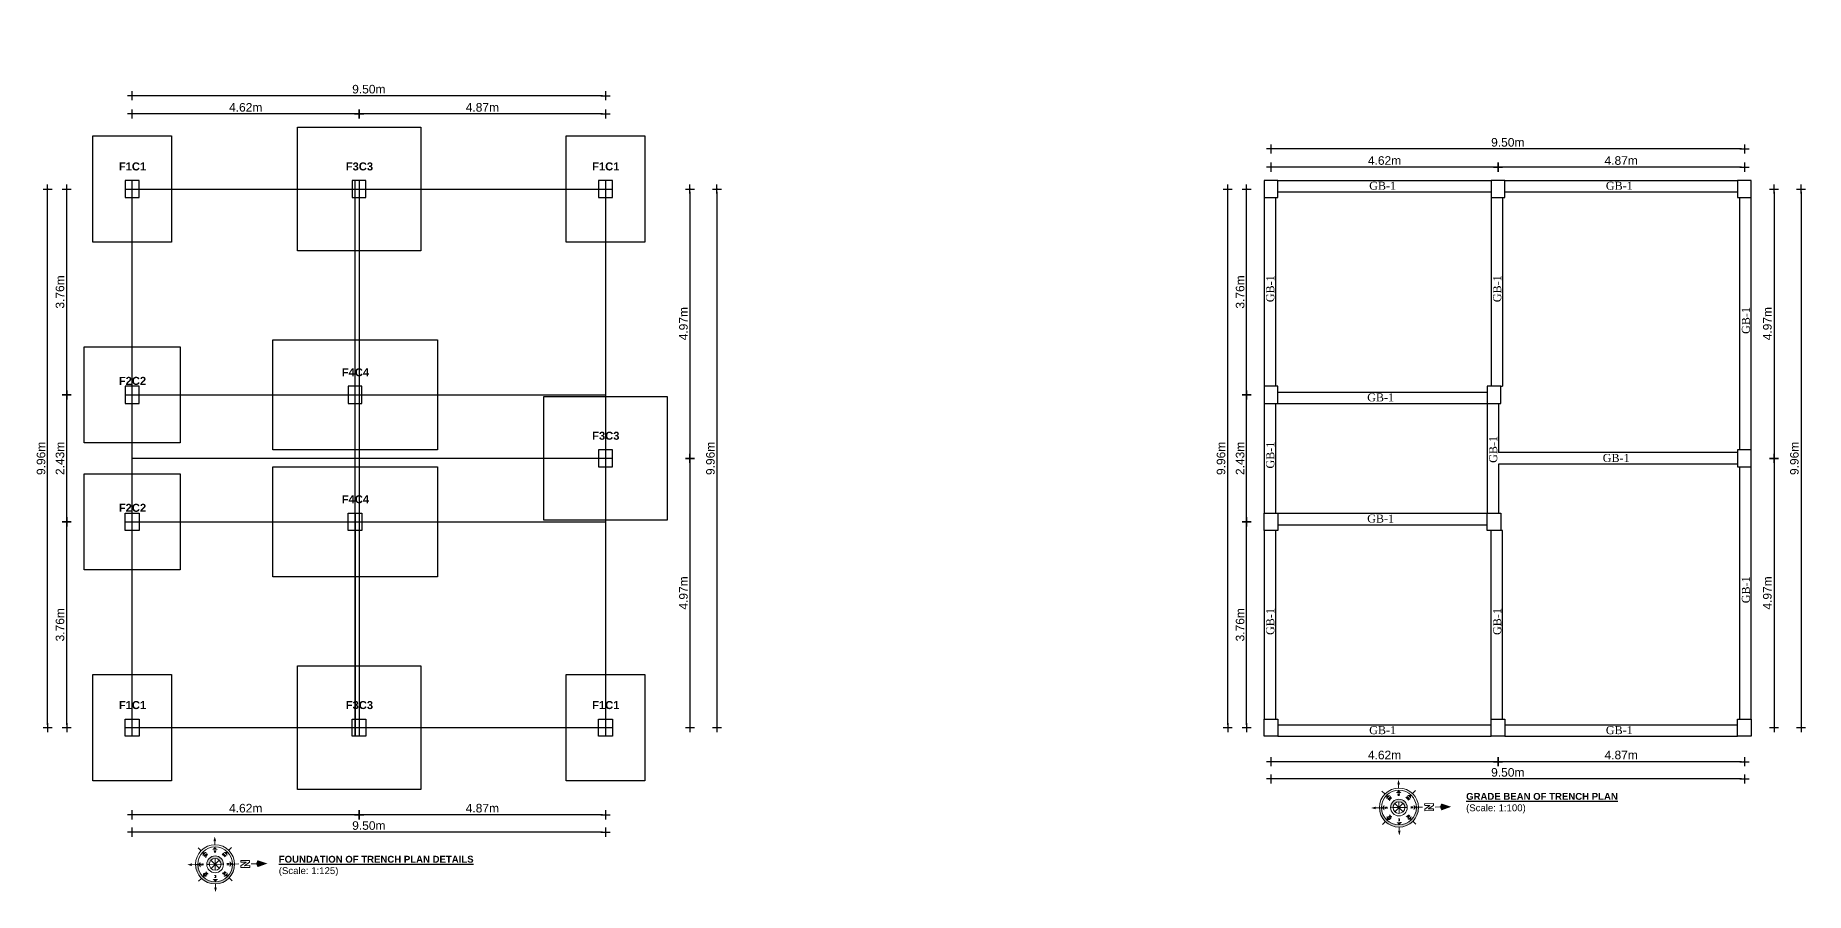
# Model space of a CAD drawing. Header units: inches. Extents: x -4010 to 65129, y -40138 to -1318.
# Drawn here: x 45598 to 47146, y -38286 to -37536 of the extents above; entities that cross this region are included whole.
import ezdxf
from ezdxf.enums import TextEntityAlignment as Align

# ---------------------------------------------------------------- set-up
doc = ezdxf.new("R2010")
doc.units = ezdxf.units.IN
doc.header["$MEASUREMENT"] = 0
doc.header["$PDMODE"] = 99
for name, color, linetype in [('Brick wall', 3, 'Continuous'), ('RCC', 6, 'Continuous'), ('Rod', 1, 'Continuous'), ('TEX', 7, 'Continuous'), ('wall', 3, 'Continuous')]:
    doc.layers.add(name, color=color, linetype=linetype)
doc.layers.add('DIM', color=7, linetype='Continuous', lineweight=15)
doc.styles.add('ARIAL', font='arial.ttf')
doc.styles.add('CAPTION', font='GOTHIC.TTF', dxfattribs={"height": 100})
doc.styles.add('ROMANS', font='romans')
doc.styles.get("Standard").update_dxf_attribs({"font": 'ARIALN.TTF'})
doc.dimstyles.new('3-8', dxfattribs={"dimscale": 1.25, "dimtxt": 6, "dimasz": 2, "dimexe": 0.18, "dimexo": 6, "dimgap": 0, "dimtad": 0, "dimdec": 0, "dimzin": 3, "dimdsep": 46, "dimlunit": 3, "dimtxsty": 'ARIAL', "dimblk": 'DD', "dimcen": 1, "dimse1": 1, "dimse2": 1, "dimclrd": 256, "dimclrt": 256, "dimadec": 0, "dimazin": 0, "dimtfac": 0.5, "dimtdec": 0, "dimtmove": 2, "dimatfit": 0, "dimfxl": 0.18, "dimtvp": 0.75, "dimfrac": 1, "dimtolj": 1, "dimtzin": 0, "dimarcsym": 0})

# ---------------------------------------------------------------- blocks, each defined once
blk = doc.blocks.new('A$C779854B7')
at = {"layer": 'RCC'}
for p, q in [((0, 15), (12, 15)), ((0, 0), (0, 15)), ((12, 15), (12, 0)), ((12, 0), (0, 0))]:
    blk.add_line(p, q, dxfattribs=at)
blk = doc.blocks.new('DD')
for p, q in [((-1.6, 0), (1.6, 0)), ((0, 1.6), (0, -1.6))]:
    blk.add_line(p, q)
at = {"const_width": 0.3}
blk.add_lwpolyline([(-0.15, 0, 1), (0.15, 0, 1)], format="xyb", close=True, dxfattribs=at)
blk = doc.blocks.new('*D1330')
at = {"layer": 'Defpoints', "color": 0}
for p in [(46102.2, -37670.8), (46102.2, -37906.3), (46170.1, -37906.3)]:
    blk.add_point(p, dxfattribs=at)
at = {"layer": 'Rod', "lineweight": -2}
blk.add_line((46170.1, -37673.3), (46170.1, -37903.8), dxfattribs=at)
at = {"layer": 'Rod', "lineweight": -2, "xscale": 2.5, "yscale": 2.5, "zscale": 2.5}
for p, rotation in [((46170.1, -37670.8), 90), ((46170.1, -37906.3), 270)]:
    blk.add_blockref('DD', p, dxfattribs=dict(at, rotation=rotation))
at = {"layer": 'Rod', "insert": (46164.4, -37788.5), "char_height": 7.5, "attachment_point": 5, "rotation": 90, "style": 'ARIAL'}
blk.add_mtext('\\A1;4.97m', dxfattribs=at)
blk = doc.blocks.new('*D1331')
at = {"layer": 'Defpoints', "color": 0}
for p in [(46102.2, -37906.3), (46102.2, -38141.8), (46170.1, -38141.8)]:
    blk.add_point(p, dxfattribs=at)
at = {"layer": 'Rod', "lineweight": -2}
blk.add_line((46170.1, -37908.8), (46170.1, -38139.3), dxfattribs=at)
at = {"layer": 'Rod', "lineweight": -2, "xscale": 2.5, "yscale": 2.5, "zscale": 2.5}
for p, rotation in [((46170.1, -37906.3), 90), ((46170.1, -38141.8), 270)]:
    blk.add_blockref('DD', p, dxfattribs=dict(at, rotation=rotation))
at = {"layer": 'Rod', "insert": (46164.4, -38024), "char_height": 7.5, "attachment_point": 5, "rotation": 90, "style": 'ARIAL'}
blk.add_mtext('\\A1;4.97m', dxfattribs=at)
blk = doc.blocks.new('*D1332')
at = {"layer": 'Defpoints', "color": 0}
for p in [(45880.7, -38149.3), (46096.2, -38149.3), (45880.7, -38218)]:
    blk.add_point(p, dxfattribs=at)
at = {"layer": 'Rod', "lineweight": -2}
blk.add_line((46093.7, -38218), (45883.2, -38218), dxfattribs=at)
at = {"layer": 'Rod', "lineweight": -2, "xscale": 2.5, "yscale": 2.5, "zscale": 2.5, "rotation": 180}
blk.add_blockref('DD', (45880.7, -38218), dxfattribs=at)
at = {"layer": 'Rod', "lineweight": -2, "xscale": 2.5, "yscale": 2.5, "zscale": 2.5}
blk.add_blockref('DD', (46096.2, -38218), dxfattribs=at)
at = {"layer": 'Rod', "insert": (45988.5, -38212.2), "char_height": 7.5, "attachment_point": 5, "style": 'ARIAL'}
blk.add_mtext('\\A1;4.87m', dxfattribs=at)
blk = doc.blocks.new('*D1333')
at = {"layer": 'Defpoints', "color": 0}
for p in [(45682.2, -38149.3), (45880.7, -38149.3), (45682.2, -38218)]:
    blk.add_point(p, dxfattribs=at)
at = {"layer": 'Rod', "lineweight": -2}
blk.add_line((45878.2, -38218), (45684.7, -38218), dxfattribs=at)
at = {"layer": 'Rod', "lineweight": -2, "xscale": 2.5, "yscale": 2.5, "zscale": 2.5, "rotation": 180}
blk.add_blockref('DD', (45682.2, -38218), dxfattribs=at)
at = {"layer": 'Rod', "lineweight": -2, "xscale": 2.5, "yscale": 2.5, "zscale": 2.5}
blk.add_blockref('DD', (45880.7, -38218), dxfattribs=at)
at = {"layer": 'Rod', "insert": (45781.5, -38212.2), "char_height": 7.5, "attachment_point": 5, "style": 'ARIAL'}
blk.add_mtext('\\A1;4.62m', dxfattribs=at)
blk = doc.blocks.new('*D1334')
at = {"layer": 'Defpoints', "color": 0}
for p in [(45624.9, -37961.8), (45676.2, -37961.8), (45676.2, -38141.8)]:
    blk.add_point(p, dxfattribs=at)
at = {"layer": 'Rod', "lineweight": -2}
blk.add_line((45624.9, -38139.3), (45624.9, -37964.3), dxfattribs=at)
at = {"layer": 'Rod', "lineweight": -2, "xscale": 2.5, "yscale": 2.5, "zscale": 2.5}
for p, rotation in [((45624.9, -37961.8), 90), ((45624.9, -38141.8), 270)]:
    blk.add_blockref('DD', p, dxfattribs=dict(at, rotation=rotation))
at = {"layer": 'Rod', "insert": (45619.1, -38051.8), "char_height": 7.5, "attachment_point": 5, "rotation": 90, "style": 'ARIAL'}
blk.add_mtext('\\A1;3.76m', dxfattribs=at)
blk = doc.blocks.new('*D1335')
at = {"layer": 'Defpoints', "color": 0}
for p in [(45624.9, -37850.8), (45676.2, -37850.8), (45676.2, -37961.8)]:
    blk.add_point(p, dxfattribs=at)
at = {"layer": 'Rod', "lineweight": -2}
blk.add_line((45624.9, -37959.3), (45624.9, -37853.3), dxfattribs=at)
at = {"layer": 'Rod', "lineweight": -2, "xscale": 2.5, "yscale": 2.5, "zscale": 2.5}
for p, rotation in [((45624.9, -37850.8), 90), ((45624.9, -37961.8), 270)]:
    blk.add_blockref('DD', p, dxfattribs=dict(at, rotation=rotation))
at = {"layer": 'Rod', "insert": (45619.1, -37906.3), "char_height": 7.5, "attachment_point": 5, "rotation": 90, "style": 'ARIAL'}
blk.add_mtext('\\A1;2.43m', dxfattribs=at)
blk = doc.blocks.new('*D1336')
at = {"layer": 'Defpoints', "color": 0}
for p in [(45624.9, -37670.8), (45676.2, -37670.8), (45676.2, -37850.8)]:
    blk.add_point(p, dxfattribs=at)
at = {"layer": 'Rod', "lineweight": -2}
blk.add_line((45624.9, -37848.3), (45624.9, -37673.3), dxfattribs=at)
at = {"layer": 'Rod', "lineweight": -2, "xscale": 2.5, "yscale": 2.5, "zscale": 2.5}
for p, rotation in [((45624.9, -37670.8), 90), ((45624.9, -37850.8), 270)]:
    blk.add_blockref('DD', p, dxfattribs=dict(at, rotation=rotation))
at = {"layer": 'Rod', "insert": (45619.1, -37760.8), "char_height": 7.5, "attachment_point": 5, "rotation": 90, "style": 'ARIAL'}
blk.add_mtext('\\A1;3.76m', dxfattribs=at)
blk = doc.blocks.new('*D1324')
at = {"layer": 'Defpoints', "color": 0}
for p in [(46102.2, -37670.8), (46102.2, -38141.8), (46193.7, -38141.8)]:
    blk.add_point(p, dxfattribs=at)
at = {"layer": 'Rod', "lineweight": -2}
blk.add_line((46193.7, -37673.3), (46193.7, -38139.3), dxfattribs=at)
at = {"layer": 'Rod', "lineweight": -2, "xscale": 2.5, "yscale": 2.5, "zscale": 2.5}
for p, rotation in [((46193.7, -37670.8), 90), ((46193.7, -38141.8), 270)]:
    blk.add_blockref('DD', p, dxfattribs=dict(at, rotation=rotation))
at = {"layer": 'Rod', "insert": (46188, -37906.3), "char_height": 7.5, "attachment_point": 5, "rotation": 90, "style": 'ARIAL'}
blk.add_mtext('\\A1;9.96m', dxfattribs=at)
blk = doc.blocks.new('*D1325')
at = {"layer": 'Defpoints', "color": 0}
for p in [(45682.2, -38149.3), (46096.2, -38149.3), (45682.2, -38233.1)]:
    blk.add_point(p, dxfattribs=at)
at = {"layer": 'Rod', "lineweight": -2}
blk.add_line((46093.7, -38233.1), (45684.7, -38233.1), dxfattribs=at)
at = {"layer": 'Rod', "lineweight": -2, "xscale": 2.5, "yscale": 2.5, "zscale": 2.5, "rotation": 180}
blk.add_blockref('DD', (45682.2, -38233.1), dxfattribs=at)
at = {"layer": 'Rod', "lineweight": -2, "xscale": 2.5, "yscale": 2.5, "zscale": 2.5}
blk.add_blockref('DD', (46096.2, -38233.1), dxfattribs=at)
at = {"layer": 'Rod', "insert": (45889.2, -38227.4), "char_height": 7.5, "attachment_point": 5, "style": 'ARIAL'}
blk.add_mtext('\\A1;9.50m', dxfattribs=at)
blk = doc.blocks.new('*D1326')
at = {"layer": 'Defpoints', "color": 0}
for p in [(45608.2, -37670.8), (45676.2, -37670.8), (45676.2, -38141.8)]:
    blk.add_point(p, dxfattribs=at)
at = {"layer": 'Rod', "lineweight": -2}
blk.add_line((45608.2, -38139.3), (45608.2, -37673.3), dxfattribs=at)
at = {"layer": 'Rod', "lineweight": -2, "xscale": 2.5, "yscale": 2.5, "zscale": 2.5}
for p, rotation in [((45608.2, -37670.8), 90), ((45608.2, -38141.8), 270)]:
    blk.add_blockref('DD', p, dxfattribs=dict(at, rotation=rotation))
at = {"layer": 'Rod', "insert": (45602.5, -37906.3), "char_height": 7.5, "attachment_point": 5, "rotation": 90, "style": 'ARIAL'}
blk.add_mtext('\\A1;9.96m', dxfattribs=at)
blk = doc.blocks.new('A$C683C01F9')
at = {"layer": 'TEX', "color": 7, "lineweight": 25, "insert": (4, 9.4), "char_height": 6, "width": 310.189, "attachment_point": 4}
blk.add_mtext('{\\fArial Rounded MT Bold|b0|i0|c0|p34;\\LFOUNDATION OF TRENCH PLAN DETAILS\\P\\fArial|b0|i0|c0|p34;\\l\\C256;(Scale: 1:125)}', dxfattribs=at)
blk = doc.blocks.new('Anno_North_J_Metric')
at = {"linetype": 'ByBlock', "lineweight": -2}
h = blk.add_hatch(color=0, dxfattribs=at)
h.paths.add_polyline_path([(-4.17, 0), (-4.68, 0, 1), (4.68, 0), (4.17, 0, -1)])
h.paths.add_polyline_path([(1.41, 0), (2, 0, 1), (-2, 0), (-1.41, 0, -1)])
at = {"color": 0, "linetype": 'ByBlock', "lineweight": -2}
for p, q in [((0, 4.68), (0, 5.67)), ((-4.68, 0), (-5.67, 0)), ((-4.68, 0), (-4.17, 0)), ((-3.31, 3.31), (-4.01, 4.01)), ((-1.41, 0), (-2, 0)), ((-1.41, 0), (1.41, 0)), ((1.41, 0), (-1.41, 0)), ((-1, 1), (1, -1)), ((-1, -1), (1, 1)), ((1, -1), (-1, 1)), ((1, 1), (-1, -1)), ((0, 1.41), (0, -1.41)), ((0, -1.41), (0, 1.41)), ((1.41, 0), (2, 0)), ((3.31, 3.31), (4.01, 4.01)), ((4.68, 0), (4.17, 0)), ((4.68, 0), (5.67, 0)), ((6.17, 0.4), (6.17, 0.82)), ((6.17, 0.82), (8.27, 0.82)), ((7.43, 0.4), (6.17, 0.4)), ((6.17, -0.44), (7.43, 0.4)), ((8.27, 0.4), (7.01, -0.44)), ((8.27, 0.82), (8.27, 0.4)), ((8.67, 0), (9.83, 0)), ((-3.31, -3.31), (-4.01, -4.01)), ((3.31, -3.31), (4.01, -4.01)), ((6.17, -0.86), (6.17, -0.44)), ((8.27, -0.86), (6.17, -0.86)), ((7.01, -0.44), (8.27, -0.44)), ((8.27, -0.44), (8.27, -0.86)), ((0, -4.68), (0, -5.67))]:
    blk.add_line(p, q, dxfattribs=at)
for radius in [4.68, 4.17, 2, 1.41]:
    blk.add_circle((0, 0), radius, dxfattribs=at)
for points in [[(-0.33, 5.5), (0, 5.67), (0, 6.67)], [(0, 6.67), (0.33, 5.5), (0, 5.67)], [(-6.67, 0), (-5.5, 0.33), (-5.67, 0)], [(-5.5, -0.33), (-5.67, 0), (-6.67, 0)], [(-4.17, 0), (-3.5, 0.67), (-3.5, -0.67)], [(-2.95, 2.95), (-2, 2.95), (-2.95, 2)], [(0, 4.17), (0.67, 3.5), (-0.67, 3.5)], [(2.95, 2.95), (2.95, 2), (2, 2.95)], [(4.17, 0), (3.5, -0.67), (3.5, 0.67)], [(12.5, 0), (10.17, 0.83), (9.83, 0)], [(9.83, 0), (10.17, -0.83), (12.5, 0)], [(-2.95, -2.95), (-2.95, -2), (-2, -2.95)], [(0, -4.17), (-0.67, -3.5), (0.67, -3.5)], [(2.95, -2.95), (2, -2.95), (2.95, -2)], [(0, -6.67), (-0.33, -5.5), (0, -5.67)], [(0.33, -5.5), (0, -5.67), (0, -6.67)]]:
    blk.add_solid(points, dxfattribs=at)
at = {"color": 0, "linetype": 'ByBlock', "lineweight": -2, "style": 'ROMANS'}
for s, rotation, p in [('S', 270, (-3.33, 0)), ('SW', 45, (-2, 2)), ('NW', 315, (2, 2)), ('N', 270, (2.83, 0)), ('SE', 135, (-2, -2)), ('E', 180, (0, -2.67)), ('NE', 225, (2, -2))]:
    blk.add_text(s, height=0.5, rotation=rotation, dxfattribs=at).set_placement(p, align=Align.CENTER)
blk.add_text('W', height=0.5, dxfattribs=at).set_placement((0, 2.83), align=Align.CENTER)
blk = doc.blocks.new('*D1341')
at = {"layer": 'Defpoints', "color": 0}
for p in [(45880.7, -37536.5), (46096.2, -37536.5), (45880.7, -37605.1)]:
    blk.add_point(p, dxfattribs=at)
at = {"layer": 'Rod', "lineweight": -2}
blk.add_line((46093.7, -37605.1), (45883.2, -37605.1), dxfattribs=at)
at = {"layer": 'Rod', "lineweight": -2, "xscale": 2.5, "yscale": 2.5, "zscale": 2.5, "rotation": 180}
blk.add_blockref('DD', (45880.7, -37605.1), dxfattribs=at)
at = {"layer": 'Rod', "lineweight": -2, "xscale": 2.5, "yscale": 2.5, "zscale": 2.5}
blk.add_blockref('DD', (46096.2, -37605.1), dxfattribs=at)
at = {"layer": 'Rod', "insert": (45988.5, -37599.4), "char_height": 7.5, "attachment_point": 5, "style": 'ARIAL'}
blk.add_mtext('\\A1;4.87m', dxfattribs=at)
blk = doc.blocks.new('*D1342')
at = {"layer": 'Defpoints', "color": 0}
for p in [(45682.2, -37536.5), (45880.7, -37536.5), (45682.2, -37605.1)]:
    blk.add_point(p, dxfattribs=at)
at = {"layer": 'Rod', "lineweight": -2}
blk.add_line((45878.2, -37605.1), (45684.7, -37605.1), dxfattribs=at)
at = {"layer": 'Rod', "lineweight": -2, "xscale": 2.5, "yscale": 2.5, "zscale": 2.5, "rotation": 180}
blk.add_blockref('DD', (45682.2, -37605.1), dxfattribs=at)
at = {"layer": 'Rod', "lineweight": -2, "xscale": 2.5, "yscale": 2.5, "zscale": 2.5}
blk.add_blockref('DD', (45880.7, -37605.1), dxfattribs=at)
at = {"layer": 'Rod', "insert": (45781.5, -37599.4), "char_height": 7.5, "attachment_point": 5, "style": 'ARIAL'}
blk.add_mtext('\\A1;4.62m', dxfattribs=at)
blk = doc.blocks.new('*D1340')
at = {"layer": 'Defpoints', "color": 0}
for p in [(45682.2, -37536.5), (46096.2, -37536.5), (45682.2, -37589.2)]:
    blk.add_point(p, dxfattribs=at)
at = {"layer": 'Rod', "lineweight": -2}
blk.add_line((46093.7, -37589.2), (45684.7, -37589.2), dxfattribs=at)
at = {"layer": 'Rod', "lineweight": -2, "xscale": 2.5, "yscale": 2.5, "zscale": 2.5, "rotation": 180}
blk.add_blockref('DD', (45682.2, -37589.2), dxfattribs=at)
at = {"layer": 'Rod', "lineweight": -2, "xscale": 2.5, "yscale": 2.5, "zscale": 2.5}
blk.add_blockref('DD', (46096.2, -37589.2), dxfattribs=at)
at = {"layer": 'Rod', "insert": (45889.2, -37583.5), "char_height": 7.5, "attachment_point": 5, "style": 'ARIAL'}
blk.add_mtext('\\A1;9.50m', dxfattribs=at)
blk = doc.blocks.new('*D1343')
at = {"layer": 'Defpoints', "color": 0}
for p in [(46876.9, -37583), (47092.4, -37583), (46876.9, -37651.6)]:
    blk.add_point(p, dxfattribs=at)
at = {"layer": 'Rod', "lineweight": -2}
blk.add_line((47089.9, -37651.6), (46879.4, -37651.6), dxfattribs=at)
at = {"layer": 'Rod', "lineweight": -2, "xscale": 2.5, "yscale": 2.5, "zscale": 2.5, "rotation": 180}
blk.add_blockref('DD', (46876.9, -37651.6), dxfattribs=at)
at = {"layer": 'Rod', "lineweight": -2, "xscale": 2.5, "yscale": 2.5, "zscale": 2.5}
blk.add_blockref('DD', (47092.4, -37651.6), dxfattribs=at)
at = {"layer": 'Rod', "insert": (46984.6, -37645.9), "char_height": 7.5, "attachment_point": 5, "style": 'ARIAL'}
blk.add_mtext('\\A1;4.87m', dxfattribs=at)
blk = doc.blocks.new('*D1344')
at = {"layer": 'Defpoints', "color": 0}
for p in [(46678.4, -37583), (46876.9, -37583), (46678.4, -37651.6)]:
    blk.add_point(p, dxfattribs=at)
at = {"layer": 'Rod', "lineweight": -2}
blk.add_line((46874.4, -37651.6), (46680.9, -37651.6), dxfattribs=at)
at = {"layer": 'Rod', "lineweight": -2, "xscale": 2.5, "yscale": 2.5, "zscale": 2.5, "rotation": 180}
blk.add_blockref('DD', (46678.4, -37651.6), dxfattribs=at)
at = {"layer": 'Rod', "lineweight": -2, "xscale": 2.5, "yscale": 2.5, "zscale": 2.5}
blk.add_blockref('DD', (46876.9, -37651.6), dxfattribs=at)
at = {"layer": 'Rod', "insert": (46777.6, -37645.9), "char_height": 7.5, "attachment_point": 5, "style": 'ARIAL'}
blk.add_mtext('\\A1;4.62m', dxfattribs=at)
blk = doc.blocks.new('*D1345')
at = {"layer": 'Defpoints', "color": 0}
for p in [(46678.4, -37583), (47092.4, -37583), (46678.4, -37635.7)]:
    blk.add_point(p, dxfattribs=at)
at = {"layer": 'Rod', "lineweight": -2}
blk.add_line((47089.9, -37635.7), (46680.9, -37635.7), dxfattribs=at)
at = {"layer": 'Rod', "lineweight": -2, "xscale": 2.5, "yscale": 2.5, "zscale": 2.5, "rotation": 180}
blk.add_blockref('DD', (46678.4, -37635.7), dxfattribs=at)
at = {"layer": 'Rod', "lineweight": -2, "xscale": 2.5, "yscale": 2.5, "zscale": 2.5}
blk.add_blockref('DD', (47092.4, -37635.7), dxfattribs=at)
at = {"layer": 'Rod', "insert": (46885.4, -37630), "char_height": 7.5, "attachment_point": 5, "style": 'ARIAL'}
blk.add_mtext('\\A1;9.50m', dxfattribs=at)
blk = doc.blocks.new('*D1350')
at = {"layer": 'Defpoints', "color": 0}
for p in [(46876.9, -38102.8), (47092.4, -38102.8), (46876.9, -38171.5)]:
    blk.add_point(p, dxfattribs=at)
at = {"layer": 'Rod', "lineweight": -2}
blk.add_line((47089.9, -38171.5), (46879.4, -38171.5), dxfattribs=at)
at = {"layer": 'Rod', "lineweight": -2, "xscale": 2.5, "yscale": 2.5, "zscale": 2.5, "rotation": 180}
blk.add_blockref('DD', (46876.9, -38171.5), dxfattribs=at)
at = {"layer": 'Rod', "lineweight": -2, "xscale": 2.5, "yscale": 2.5, "zscale": 2.5}
blk.add_blockref('DD', (47092.4, -38171.5), dxfattribs=at)
at = {"layer": 'Rod', "insert": (46984.6, -38165.7), "char_height": 7.5, "attachment_point": 5, "style": 'ARIAL'}
blk.add_mtext('\\A1;4.87m', dxfattribs=at)
blk = doc.blocks.new('*D1351')
at = {"layer": 'Defpoints', "color": 0}
for p in [(46678.4, -38102.8), (46876.9, -38102.8), (46678.4, -38171.5)]:
    blk.add_point(p, dxfattribs=at)
at = {"layer": 'Rod', "lineweight": -2}
blk.add_line((46874.4, -38171.5), (46680.9, -38171.5), dxfattribs=at)
at = {"layer": 'Rod', "lineweight": -2, "xscale": 2.5, "yscale": 2.5, "zscale": 2.5, "rotation": 180}
blk.add_blockref('DD', (46678.4, -38171.5), dxfattribs=at)
at = {"layer": 'Rod', "lineweight": -2, "xscale": 2.5, "yscale": 2.5, "zscale": 2.5}
blk.add_blockref('DD', (46876.9, -38171.5), dxfattribs=at)
at = {"layer": 'Rod', "insert": (46777.6, -38165.7), "char_height": 7.5, "attachment_point": 5, "style": 'ARIAL'}
blk.add_mtext('\\A1;4.62m', dxfattribs=at)
blk = doc.blocks.new('*D1349')
at = {"layer": 'Defpoints', "color": 0}
for p in [(46678.4, -38102.8), (47092.4, -38102.8), (46678.4, -38186.6)]:
    blk.add_point(p, dxfattribs=at)
at = {"layer": 'Rod', "lineweight": -2}
blk.add_line((47089.9, -38186.6), (46680.9, -38186.6), dxfattribs=at)
at = {"layer": 'Rod', "lineweight": -2, "xscale": 2.5, "yscale": 2.5, "zscale": 2.5, "rotation": 180}
blk.add_blockref('DD', (46678.4, -38186.6), dxfattribs=at)
at = {"layer": 'Rod', "lineweight": -2, "xscale": 2.5, "yscale": 2.5, "zscale": 2.5}
blk.add_blockref('DD', (47092.4, -38186.6), dxfattribs=at)
at = {"layer": 'Rod', "insert": (46885.4, -38180.9), "char_height": 7.5, "attachment_point": 5, "style": 'ARIAL'}
blk.add_mtext('\\A1;9.50m', dxfattribs=at)
blk = doc.blocks.new('*D1356')
at = {"layer": 'Defpoints', "color": 0}
for p in [(47050.4, -37670.8), (47050.4, -37906.3), (47118.3, -37906.3)]:
    blk.add_point(p, dxfattribs=at)
at = {"layer": 'Rod', "lineweight": -2}
blk.add_line((47118.3, -37673.3), (47118.3, -37903.8), dxfattribs=at)
at = {"layer": 'Rod', "lineweight": -2, "xscale": 2.5, "yscale": 2.5, "zscale": 2.5}
for p, rotation in [((47118.3, -37670.8), 90), ((47118.3, -37906.3), 270)]:
    blk.add_blockref('DD', p, dxfattribs=dict(at, rotation=rotation))
at = {"layer": 'Rod', "insert": (47112.5, -37788.5), "char_height": 7.5, "attachment_point": 5, "rotation": 90, "style": 'ARIAL'}
blk.add_mtext('\\A1;4.97m', dxfattribs=at)
blk = doc.blocks.new('*D1357')
at = {"layer": 'Defpoints', "color": 0}
for p in [(47050.4, -37906.3), (47050.4, -38141.8), (47118.3, -38141.8)]:
    blk.add_point(p, dxfattribs=at)
at = {"layer": 'Rod', "lineweight": -2}
blk.add_line((47118.3, -37908.8), (47118.3, -38139.3), dxfattribs=at)
at = {"layer": 'Rod', "lineweight": -2, "xscale": 2.5, "yscale": 2.5, "zscale": 2.5}
for p, rotation in [((47118.3, -37906.3), 90), ((47118.3, -38141.8), 270)]:
    blk.add_blockref('DD', p, dxfattribs=dict(at, rotation=rotation))
at = {"layer": 'Rod', "insert": (47112.5, -38024), "char_height": 7.5, "attachment_point": 5, "rotation": 90, "style": 'ARIAL'}
blk.add_mtext('\\A1;4.97m', dxfattribs=at)
blk = doc.blocks.new('*D1355')
at = {"layer": 'Defpoints', "color": 0}
for p in [(47050.4, -37670.8), (47050.4, -38141.8), (47141.9, -38141.8)]:
    blk.add_point(p, dxfattribs=at)
at = {"layer": 'Rod', "lineweight": -2}
blk.add_line((47141.9, -37673.3), (47141.9, -38139.3), dxfattribs=at)
at = {"layer": 'Rod', "lineweight": -2, "xscale": 2.5, "yscale": 2.5, "zscale": 2.5}
for p, rotation in [((47141.9, -37670.8), 90), ((47141.9, -38141.8), 270)]:
    blk.add_blockref('DD', p, dxfattribs=dict(at, rotation=rotation))
at = {"layer": 'Rod', "insert": (47136.1, -37906.3), "char_height": 7.5, "attachment_point": 5, "rotation": 90, "style": 'ARIAL'}
blk.add_mtext('\\A1;9.96m', dxfattribs=at)
blk = doc.blocks.new('*D1362')
at = {"layer": 'Defpoints', "color": 0}
for p in [(46657, -37961.8), (46708.4, -37961.8), (46708.4, -38141.8)]:
    blk.add_point(p, dxfattribs=at)
at = {"layer": 'Rod', "lineweight": -2}
blk.add_line((46657, -38139.3), (46657, -37964.3), dxfattribs=at)
at = {"layer": 'Rod', "lineweight": -2, "xscale": 2.5, "yscale": 2.5, "zscale": 2.5}
for p, rotation in [((46657, -37961.8), 90), ((46657, -38141.8), 270)]:
    blk.add_blockref('DD', p, dxfattribs=dict(at, rotation=rotation))
at = {"layer": 'Rod', "insert": (46651.3, -38051.8), "char_height": 7.5, "attachment_point": 5, "rotation": 90, "style": 'ARIAL'}
blk.add_mtext('\\A1;3.76m', dxfattribs=at)
blk = doc.blocks.new('*D1363')
at = {"layer": 'Defpoints', "color": 0}
for p in [(46657, -37850.8), (46708.4, -37850.8), (46708.4, -37961.8)]:
    blk.add_point(p, dxfattribs=at)
at = {"layer": 'Rod', "lineweight": -2}
blk.add_line((46657, -37959.3), (46657, -37853.3), dxfattribs=at)
at = {"layer": 'Rod', "lineweight": -2, "xscale": 2.5, "yscale": 2.5, "zscale": 2.5}
for p, rotation in [((46657, -37850.8), 90), ((46657, -37961.8), 270)]:
    blk.add_blockref('DD', p, dxfattribs=dict(at, rotation=rotation))
at = {"layer": 'Rod', "insert": (46651.3, -37906.3), "char_height": 7.5, "attachment_point": 5, "rotation": 90, "style": 'ARIAL'}
blk.add_mtext('\\A1;2.43m', dxfattribs=at)
blk = doc.blocks.new('*D1364')
at = {"layer": 'Defpoints', "color": 0}
for p in [(46657, -37670.8), (46708.4, -37670.8), (46708.4, -37850.8)]:
    blk.add_point(p, dxfattribs=at)
at = {"layer": 'Rod', "lineweight": -2}
blk.add_line((46657, -37848.3), (46657, -37673.3), dxfattribs=at)
at = {"layer": 'Rod', "lineweight": -2, "xscale": 2.5, "yscale": 2.5, "zscale": 2.5}
for p, rotation in [((46657, -37670.8), 90), ((46657, -37850.8), 270)]:
    blk.add_blockref('DD', p, dxfattribs=dict(at, rotation=rotation))
at = {"layer": 'Rod', "insert": (46651.3, -37760.8), "char_height": 7.5, "attachment_point": 5, "rotation": 90, "style": 'ARIAL'}
blk.add_mtext('\\A1;3.76m', dxfattribs=at)
blk = doc.blocks.new('*D1361')
at = {"layer": 'Defpoints', "color": 0}
for p in [(46640.4, -37670.8), (46708.4, -37670.8), (46708.4, -38141.8)]:
    blk.add_point(p, dxfattribs=at)
at = {"layer": 'Rod', "lineweight": -2}
blk.add_line((46640.4, -38139.3), (46640.4, -37673.3), dxfattribs=at)
at = {"layer": 'Rod', "lineweight": -2, "xscale": 2.5, "yscale": 2.5, "zscale": 2.5}
for p, rotation in [((46640.4, -37670.8), 90), ((46640.4, -38141.8), 270)]:
    blk.add_blockref('DD', p, dxfattribs=dict(at, rotation=rotation))
at = {"layer": 'Rod', "insert": (46634.6, -37906.3), "char_height": 7.5, "attachment_point": 5, "rotation": 90, "style": 'ARIAL'}
blk.add_mtext('\\A1;9.96m', dxfattribs=at)

msp = doc.modelspace()

# ---------------------------------------------------------------- linework, layer by layer
at = {"layer": 'Rod'}
msp.add_line((45877.205, -37954.285), (45877.205, -38149.285), dxfattribs=at)
for points in [[(45647.705, -37624.285), (45716.705, -37624.285), (45716.705, -37717.285), (45647.705, -37717.285)], [(45826.705, -37616.785), (45934.705, -37616.785), (45934.705, -37724.785), (45826.705, -37724.785)], [(46061.705, -37624.285), (46130.705, -37624.285), (46130.705, -37717.285), (46061.705, -37717.285)], [(45640.205, -37808.785), (45724.205, -37808.785), (45724.205, -37892.785), (45640.205, -37892.785)], [(45805.205, -37802.785), (45949.205, -37802.785), (45949.205, -37898.785), (45805.205, -37898.785)], [(46042.205, -37852.285), (46150.205, -37852.285), (46150.205, -37960.285), (46042.205, -37960.285)], [(45805.205, -37913.785), (45949.205, -37913.785), (45949.205, -38009.785), (45805.205, -38009.785)], [(45640.205, -37919.785), (45724.205, -37919.785), (45724.205, -38003.785), (45640.205, -38003.785)], [(45826.705, -38087.785), (45934.705, -38087.785), (45934.705, -38195.785), (45826.705, -38195.785)], [(45647.705, -38095.285), (45716.705, -38095.285), (45716.705, -38188.285), (45647.705, -38188.285)], [(46061.705, -38095.285), (46130.705, -38095.285), (46130.705, -38188.285), (46061.705, -38188.285)]]:
    msp.add_lwpolyline(points, close=True, dxfattribs=at)
at = {"layer": 'wall'}
for p, q in [((45676.205, -37670.785), (46102.205, -37670.785)), ((45682.205, -38149.285), (45682.205, -37663.285)), ((45877.205, -38149.285), (45877.205, -37663.285)), ((45880.705, -37663.285), (45880.705, -38149.285)), ((46096.205, -37663.285), (46096.205, -38149.285)), ((46684.365, -37663.285), (46870.865, -37663.285)), ((46882.865, -37663.285), (47086.365, -37663.285)), ((46672.365, -37678.285), (46672.365, -37843.285)), ((46682.365, -37678.285), (46682.365, -37843.285)), ((46684.365, -37673.285), (46870.865, -37673.285)), ((46870.865, -37678.285), (46870.865, -37843.285)), ((46880.865, -37678.285), (46880.865, -37843.285)), ((46882.865, -37673.285), (47086.365, -37673.285)), ((47088.365, -37898.785), (47088.365, -37678.285)), ((47098.365, -37898.785), (47098.365, -37678.285)), ((45676.205, -37850.785), (46096.205, -37850.785)), ((46684.365, -37848.285), (46867.365, -37848.285)), ((46879.365, -37843.285), (46880.865, -37843.285)), ((46672.365, -37858.285), (46672.365, -37954.285)), ((46682.365, -37858.285), (46682.365, -37954.285)), ((46684.365, -37858.285), (46867.365, -37858.285)), ((46867.365, -37858.285), (46867.365, -37954.285)), ((46877.365, -37858.285), (46877.365, -37901.285)), ((47086.365, -37901.285), (46877.365, -37901.285)), ((46102.205, -37906.285), (45682.205, -37906.285)), ((46877.365, -37911.285), (46877.365, -37954.285)), ((47086.365, -37911.285), (46877.365, -37911.285)), ((47088.365, -38134.285), (47088.365, -37913.785)), ((47098.365, -38134.285), (47098.365, -37913.785)), ((45676.205, -37961.785), (46096.205, -37961.785)), ((46684.365, -37954.285), (46867.365, -37954.285)), ((46684.365, -37964.285), (46867.365, -37964.285)), ((46672.365, -37969.285), (46672.365, -38134.285)), ((46682.365, -37969.285), (46682.365, -38134.285)), ((46870.865, -38134.285), (46870.865, -37969.285)), ((46880.865, -37969.285), (46879.365, -37969.285)), ((46880.865, -38134.285), (46880.865, -37969.285)), ((46102.205, -38141.785), (45676.205, -38141.785)), ((46684.365, -38139.285), (46870.865, -38139.285)), ((46684.365, -38149.285), (46870.865, -38149.285)), ((46882.865, -38139.285), (47086.365, -38139.285)), ((46882.865, -38149.285), (47086.365, -38149.285))]:
    msp.add_line(p, q, dxfattribs=at)

# ---------------------------------------------------------------- block references
at = {"layer": 'Brick wall'}
msp.add_blockref('A$C683C01F9', (45806.413, -38272.099), dxfattribs=at)
at = {"layer": 'DIM', "ltscale": 500000, "xscale": 3.651035833295282, "yscale": 3.651035833288915, "zscale": 3.651035846891474, "rotation": 0.8671012841935241}
for p in [(46790.204, -38211.628), (45754.752, -38261.269)]:
    msp.add_blockref('Anno_North_J_Metric', p, dxfattribs=at)
at = {"layer": 'RCC', "xscale": -1, "rotation": 180}
for p in [(45676.205, -37663.285), (45874.705, -37663.285), (46090.205, -37663.285), (46672.365, -37663.285), (46870.865, -37663.285), (47086.365, -37663.285), (45676.205, -37843.285), (45871.205, -37843.285), (46672.365, -37843.285), (46867.365, -37843.285), (46090.205, -37898.785), (47086.365, -37898.785)]:
    msp.add_blockref('A$C779854B7', p, dxfattribs=at)
at = {"layer": 'RCC'}
for p in [(45676.205, -37969.285), (45871.205, -37969.285), (46672.365, -37969.285), (46867.365, -37969.285), (45676.205, -38149.285), (45874.705, -38149.285), (46090.205, -38149.285), (46672.365, -38149.285), (46870.865, -38149.285), (47086.365, -38149.285)]:
    msp.add_blockref('A$C779854B7', p, dxfattribs=at)

# ---------------------------------------------------------------- texts
at = {"layer": 'TEX', "char_height": 7, "style": 'CAPTION'}
for s, insert, attachment_point in [('{\\fArial Rounded MT Bold|b0|i0|c0|p34;F1C1}', (45694.421, -37654.616), 9), ('{\\fArial Rounded MT Bold|b0|i0|c0|p34;F3C3}', (45892.921, -37654.616), 9), ('{\\fArial Rounded MT Bold|b0|i0|c0|p34;F1C1}', (46108.421, -37654.616), 9), ('{\\fTimes New Roman|b0|i0|c0|p18;GB-1}', (46787.705, -37664.435), 3), ('{\\fTimes New Roman|b0|i0|c0|p18;GB-1}', (46994.705, -37664.435), 3), ('{\\fArial Rounded MT Bold|b0|i0|c0|p34;F2C2}', (45694.421, -37842.116), 9), ('{\\fArial Rounded MT Bold|b0|i0|c0|p34;F4C4}', (45889.421, -37834.616), 9), ('{\\fTimes New Roman|b0|i0|c0|p18;GB-1}', (46785.955, -37849.435), 3), ('{\\fArial Rounded MT Bold|b0|i0|c0|p34;F3C3}', (46108.421, -37890.116), 9), ('{\\fTimes New Roman|b0|i0|c0|p18;GB-1}', (46991.955, -37902.435), 3), ('{\\fArial Rounded MT Bold|b0|i0|c0|p34;F2C2}', (45694.421, -37953.116), 9), ('{\\fArial Rounded MT Bold|b0|i0|c0|p34;F4C4}', (45889.421, -37945.616), 9), ('{\\fTimes New Roman|b0|i0|c0|p18;GB-1}', (46785.955, -37955.435), 3), ('{\\fArial Rounded MT Bold|b0|i0|c0|p34;F1C1}', (45694.421, -38125.616), 9), ('{\\fArial Rounded MT Bold|b0|i0|c0|p34;F3C3}', (45892.921, -38125.616), 9), ('{\\fArial Rounded MT Bold|b0|i0|c0|p34;F1C1}', (46108.421, -38125.616), 9), ('{\\fTimes New Roman|b0|i0|c0|p18;GB-1}', (46787.705, -38140.435), 3), ('{\\fTimes New Roman|b0|i0|c0|p18;GB-1}', (46994.705, -38140.435), 3)]:
    msp.add_mtext(s, dxfattribs=dict(at, insert=insert, attachment_point=attachment_point))
at = {"layer": 'TEX', "char_height": 7, "attachment_point": 3, "rotation": 90, "style": 'CAPTION'}
for insert in [(46674.141, -37746.217), (46872.641, -37746.217), (47090.141, -37773.967), (46869.141, -37886.717), (46674.141, -37891.717), (47090.141, -38009.467), (46674.141, -38037.217), (46872.641, -38037.217)]:
    msp.add_mtext('{\\fTimes New Roman|b0|i0|c0|p18;GB-1}', dxfattribs=dict(at, insert=insert))
at = {"layer": 'TEX', "color": 7, "lineweight": 25, "insert": (46848.94, -38207.753), "char_height": 6, "width": 310.18894, "attachment_point": 4}
msp.add_mtext('{\\fArial Rounded MT Bold|b0|i0|c0|p34;\\LGRADE BEAN OF TRENCH PLAN\\P\\fArial|b0|i0|c0|p34;\\l\\C256;(Scale: 1:100)}', dxfattribs=at)

# ---------------------------------------------------------------- dimensions: what is measured, and where the dimension line sits
at = {"layer": 'Rod'}
for base, p1, p2, text, picture, middle in [((45682.205, -37605.12), (45880.705, -37536.45), (45682.205, -37536.45), '4.62m', '*D1342', (45781.455, -37599.376)), ((45682.205, -37589.201), (46096.205, -37536.45), (45682.205, -37536.45), '9.50m', '*D1340', (45889.205, -37583.457)), ((45880.705, -37605.12), (46096.205, -37536.45), (45880.705, -37536.45), '4.87m', '*D1341', (45988.455, -37599.376)), ((46678.365, -37651.62), (46876.865, -37582.95), (46678.365, -37582.95), '4.62m', '*D1344', (46777.615, -37645.876)), ((46678.365, -37635.701), (47092.365, -37582.95), (46678.365, -37582.95), '9.50m', '*D1345', (46885.365, -37629.957)), ((46876.865, -37651.62), (47092.365, -37582.95), (46876.865, -37582.95), '4.87m', '*D1343', (46984.615, -37645.876)), ((46678.365, -38171.454), (46876.865, -38102.785), (46678.365, -38102.785), '4.62m', '*D1351', (46777.615, -38165.71)), ((46678.365, -38186.619), (47092.365, -38102.785), (46678.365, -38102.785), '9.50m', '*D1349', (46885.365, -38180.875)), ((46876.865, -38171.454), (47092.365, -38102.785), (46876.865, -38102.785), '4.87m', '*D1350', (46984.615, -38165.71)), ((45682.205, -38217.954), (45880.705, -38149.285), (45682.205, -38149.285), '4.62m', '*D1333', (45781.455, -38212.21)), ((45682.205, -38233.119), (46096.205, -38149.285), (45682.205, -38149.285), '9.50m', '*D1325', (45889.205, -38227.375)), ((45880.705, -38217.954), (46096.205, -38149.285), (45880.705, -38149.285), '4.87m', '*D1332', (45988.455, -38212.21))]:
    dim = msp.add_linear_dim(base=base, p1=p1, p2=p2, text=text, dimstyle='3-8', dxfattribs=at)
    dim.commit()
    dim.dimension.update_dxf_attribs({"geometry": picture, "text_midpoint": middle})
for base, p1, p2, text, picture, middle in [((45608.22, -37670.785), (45676.205, -38141.785), (45676.205, -37670.785), '9.96m', '*D1326', (45602.476, -37906.285)), ((45624.853, -37670.785), (45676.205, -37850.785), (45676.205, -37670.785), '3.76m', '*D1336', (45619.105, -37760.785)), ((46170.129, -37906.285), (46102.205, -37670.785), (46102.205, -37906.285), '4.97m', '*D1330', (46164.385, -37788.535)), ((46193.727, -38141.785), (46102.205, -37670.785), (46102.205, -38141.785), '9.96m', '*D1324', (46187.983, -37906.285)), ((46640.38, -37670.785), (46708.365, -38141.785), (46708.365, -37670.785), '9.96m', '*D1361', (46634.636, -37906.285)), ((46657.013, -37670.785), (46708.365, -37850.785), (46708.365, -37670.785), '3.76m', '*D1364', (46651.266, -37760.785)), ((47118.289, -37906.285), (47050.365, -37670.785), (47050.365, -37906.285), '4.97m', '*D1356', (47112.545, -37788.535)), ((47141.887, -38141.785), (47050.365, -37670.785), (47050.365, -38141.785), '9.96m', '*D1355', (47136.143, -37906.285)), ((45624.853, -37850.785), (45676.205, -37961.785), (45676.205, -37850.785), '2.43m', '*D1335', (45619.105, -37906.285)), ((46657.013, -37850.785), (46708.365, -37961.785), (46708.365, -37850.785), '2.43m', '*D1363', (46651.266, -37906.285)), ((46170.129, -38141.785), (46102.205, -37906.285), (46102.205, -38141.785), '4.97m', '*D1331', (46164.385, -38024.035)), ((47118.289, -38141.785), (47050.365, -37906.285), (47050.365, -38141.785), '4.97m', '*D1357', (47112.545, -38024.035)), ((45624.853, -37961.785), (45676.205, -38141.785), (45676.205, -37961.785), '3.76m', '*D1334', (45619.105, -38051.785)), ((46657.013, -37961.785), (46708.365, -38141.785), (46708.365, -37961.785), '3.76m', '*D1362', (46651.266, -38051.785))]:
    dim = msp.add_linear_dim(base=base, p1=p1, p2=p2, angle=90, text=text, dimstyle='3-8', dxfattribs=at)
    dim.commit()
    dim.dimension.update_dxf_attribs({"geometry": picture, "text_midpoint": middle})

doc.saveas('drawing.dxf')
